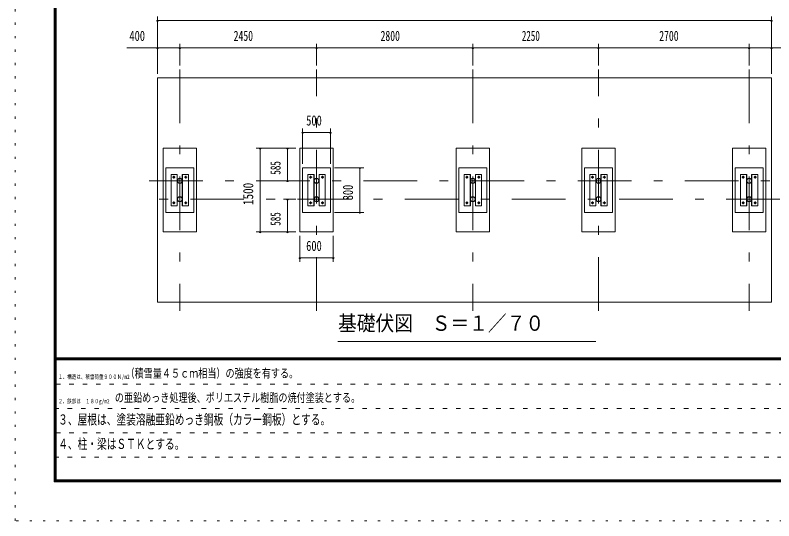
# Model space of a CAD drawing. Units: millimetres, scale not verified, with parts at other scales. Extents: x -33157 to 33170, y -14700 to 14700.
# Drawn here: x -8410 to 5182, y -14700 to -5647 of the extents above; entities that cross this region are included whole.
import ezdxf
from ezdxf.enums import TextEntityAlignment as Align

# ---------------------------------------------------------------- set-up
doc = ezdxf.new("R2010")
doc.units = ezdxf.units.MM
doc.header["$LTSCALE"] = 80
for name, pattern in [('USER1', [3, 1, -2]), ('USER3', [24, 12, -5, 2, -5]), ('USER4', [3, 0.5, -2.5])]:
    doc.linetypes.add(name, pattern=pattern)
doc.layers.add('0-1_0-F1TEXT', color=7, linetype='Continuous')
for name, color, linetype, lineweight in [('0-2_1-07BOLD', 7, 'Continuous', 18), ('0-3_1-27CENTER', 3, 'USER3', 18), ('0-5_1-57DIM', 3, 'Continuous', 18), ('0-C_F-F1PAPER', 5, 'Continuous', 18), ('0-D_F-E_J_ADD', 5, 'USER4', 18)]:
    doc.layers.add(name, color=color, linetype=linetype, lineweight=lineweight)
doc.styles.add('ＭＳ ゴシック', font='')
doc.styles.get('ＭＳ ゴシック').set_extended_font_data('MS Gothic')

msp = doc.modelspace()

# ---------------------------------------------------------------- linework, layer by layer
at = {"layer": '0-2_1-07BOLD'}
for p, q in [((-5509.46, -8497.46), (-5509.46, -9057.46)), ((-5411.36, -9057.46), (-5411.36, -8497.46)), ((-3059.46, -8497.46), (-3059.46, -9057.46)), ((-2961.36, -9057.46), (-2961.36, -8497.46)), ((-259.46, -8497.46), (-259.46, -9057.46)), ((-161.36, -9057.46), (-161.36, -8497.46)), ((1990.54, -8497.46), (1990.54, -9057.46)), ((2088.64, -9057.46), (2088.64, -8497.46)), ((4690.54, -8497.46), (4690.54, -9057.46)), ((4788.64, -9057.46), (4788.64, -8497.46))]:
    msp.add_line(p, q, dxfattribs=at)
for points in [[(-5860.41, -6767.46), (-5860.41, -10787.46), (5139.59, -10787.46), (5139.59, -6767.46)], [(-5760.41, -8027.46), (-5760.41, -9527.46), (-5160.41, -9527.46), (-5160.41, -8027.46)], [(-2710.41, -8027.46), (-2710.41, -9527.46), (-3310.41, -9527.46), (-3310.41, -8027.46)], [(-510.41, -8027.46), (-510.41, -9527.46), (89.59, -9527.46), (89.59, -8027.46)], [(2339.59, -8027.46), (2339.59, -9527.46), (1739.59, -9527.46), (1739.59, -8027.46)], [(4439.59, -8027.46), (4439.59, -9527.46), (5039.59, -9527.46), (5039.59, -8027.46)], [(-5710.41, -8377.46), (-5210.41, -8377.46), (-5210.41, -9177.46), (-5710.41, -9177.46)], [(-2760.41, -8377.46), (-2760.41, -9177.46), (-3260.41, -9177.46), (-3260.41, -8377.46)], [(-460.41, -8377.46), (39.59, -8377.46), (39.59, -9177.46), (-460.41, -9177.46)], [(2289.59, -8377.46), (1789.59, -8377.46), (1789.59, -9177.46), (2289.59, -9177.46)], [(4489.59, -8377.46), (4989.59, -8377.46), (4989.59, -9177.46), (4489.59, -9177.46)], [(-5616.96, -8497.46), (-5616.96, -9057.46), (-5504.96, -9057.46), (-5504.96, -8497.46)], [(-5415.86, -9057.46), (-5303.86, -9057.46), (-5303.86, -8497.46), (-5415.86, -8497.46)], [(-3166.96, -8497.46), (-3166.96, -9057.46), (-3054.96, -9057.46), (-3054.96, -8497.46)], [(-2965.86, -9057.46), (-2853.86, -9057.46), (-2853.86, -8497.46), (-2965.86, -8497.46)], [(-366.96, -8497.46), (-366.96, -9057.46), (-254.96, -9057.46), (-254.96, -8497.46)], [(-165.86, -9057.46), (-53.86, -9057.46), (-53.86, -8497.46), (-165.86, -8497.46)], [(1883.04, -8497.46), (1883.04, -9057.46), (1995.04, -9057.46), (1995.04, -8497.46)], [(2084.14, -9057.46), (2196.14, -9057.46), (2196.14, -8497.46), (2084.14, -8497.46)], [(4583.04, -8497.46), (4583.04, -9057.46), (4695.04, -9057.46), (4695.04, -8497.46)], [(4784.14, -9057.46), (4896.14, -9057.46), (4896.14, -8497.46), (4784.14, -8497.46)]]:
    msp.add_lwpolyline(points, close=True, dxfattribs=at)
for centre, radius in [((-5566.91, -8547.46), 14.5), ((-5353.91, -8547.46), 14.5), ((-3116.91, -8547.46), 14.5), ((-2903.91, -8547.46), 14.5), ((-316.91, -8547.46), 14.5), ((-103.91, -8547.46), 14.5), ((1933.09, -8547.46), 14.5), ((2146.09, -8547.46), 14.5), ((4633.09, -8547.46), 14.5), ((4846.09, -8547.46), 14.5), ((-5460.41, -8612.46), 44.55), ((-5460.41, -8612.46), 40.35), ((-3010.41, -8612.46), 44.55), ((-3010.41, -8612.46), 40.35), ((-210.41, -8612.46), 44.55), ((-210.41, -8612.46), 40.35), ((2039.59, -8612.46), 44.55), ((2039.59, -8612.46), 40.35), ((4739.59, -8612.46), 44.55), ((4739.59, -8612.46), 40.35), ((-5460.41, -8942.46), 44.55), ((-5460.41, -8942.46), 40.35), ((-3010.41, -8942.46), 44.55), ((-3010.41, -8942.46), 40.35), ((-210.41, -8942.46), 44.55), ((-210.41, -8942.46), 40.35), ((2039.59, -8942.46), 44.55), ((2039.59, -8942.46), 40.35), ((4739.59, -8942.46), 44.55), ((4739.59, -8942.46), 40.35), ((-5566.91, -9007.46), 14.5), ((-5353.91, -9007.46), 14.5), ((-3116.91, -9007.46), 14.5), ((-2903.91, -9007.46), 14.5), ((-316.91, -9007.46), 14.5), ((-103.91, -9007.46), 14.5), ((1933.09, -9007.46), 14.5), ((2146.09, -9007.46), 14.5), ((4633.09, -9007.46), 14.5), ((4846.09, -9007.46), 14.5)]:
    msp.add_circle(centre, radius, dxfattribs=at)
at = {"layer": '0-3_1-27CENTER'}
for p, q in [((-5460.41, -6617.46), (-5460.41, -10937.46)), ((-3010.41, -10937.46), (-3010.41, -6617.46)), ((-210.41, -6617.46), (-210.41, -10937.46)), ((2039.59, -10937.46), (2039.59, -6617.46)), ((4739.59, -6617.46), (4739.59, -10937.46)), ((-5541.91, -8547.46), (-5591.91, -8547.46)), ((-5566.91, -8522.46), (-5566.91, -8572.46)), ((-5378.91, -8547.46), (-5328.91, -8547.46)), ((-5353.91, -8572.46), (-5353.91, -8522.46)), ((-3141.91, -8547.46), (-3091.91, -8547.46)), ((-3116.91, -8522.46), (-3116.91, -8572.46)), ((-2878.91, -8547.46), (-2928.91, -8547.46)), ((-2903.91, -8572.46), (-2903.91, -8522.46)), ((-291.91, -8547.46), (-341.91, -8547.46)), ((-316.91, -8522.46), (-316.91, -8572.46)), ((-78.91, -8547.46), (-128.91, -8547.46)), ((-103.91, -8572.46), (-103.91, -8522.46)), ((1958.09, -8547.46), (1908.09, -8547.46)), ((1933.09, -8522.46), (1933.09, -8572.46)), ((2171.09, -8547.46), (2121.09, -8547.46)), ((2146.09, -8572.46), (2146.09, -8522.46)), ((4608.09, -8547.46), (4658.09, -8547.46)), ((4633.09, -8572.46), (4633.09, -8522.46)), ((4821.09, -8547.46), (4871.09, -8547.46)), ((4846.09, -8522.46), (4846.09, -8572.46)), ((-6010.41, -8612.46), (5289.59, -8612.46)), ((5289.59, -8942.46), (-6010.41, -8942.46)), ((-5541.91, -9007.46), (-5591.91, -9007.46)), ((-5566.91, -9032.46), (-5566.91, -8982.46)), ((-5378.91, -9007.46), (-5328.91, -9007.46)), ((-5353.91, -9032.46), (-5353.91, -8982.46)), ((-3091.91, -9007.46), (-3141.91, -9007.46)), ((-3116.91, -9032.46), (-3116.91, -8982.46)), ((-2878.91, -9007.46), (-2928.91, -9007.46)), ((-2903.91, -8982.46), (-2903.91, -9032.46)), ((-291.91, -9007.46), (-341.91, -9007.46)), ((-316.91, -9032.46), (-316.91, -8982.46)), ((-78.91, -9007.46), (-128.91, -9007.46)), ((-103.91, -8982.46), (-103.91, -9032.46)), ((1908.09, -9007.46), (1958.09, -9007.46)), ((1933.09, -8982.46), (1933.09, -9032.46)), ((2121.09, -9007.46), (2171.09, -9007.46)), ((2146.09, -9032.46), (2146.09, -8982.46)), ((4658.09, -9007.46), (4608.09, -9007.46)), ((4633.09, -9032.46), (4633.09, -8982.46)), ((4871.09, -9007.46), (4821.09, -9007.46)), ((4846.09, -9032.46), (4846.09, -8982.46))]:
    msp.add_line(p, q, dxfattribs=at)
at = {"layer": '0-5_1-57DIM'}
for p, q in [((-5860.41, -6697.46), (-5860.41, -5672.46)), ((5139.59, -6697.46), (5139.59, -5672.46)), ((-5846.41, -5742.46), (-5874.41, -5742.46)), ((-5860.41, -5742.46), (5139.59, -5742.46)), ((5153.6, -5742.46), (5125.6, -5742.46)), ((-5860.41, -6232.46), (-6409.91, -6232.46)), ((-5846.41, -6232.46), (-5874.41, -6232.46)), ((-5860.41, -6232.46), (-5460.41, -6232.46)), ((-5446.41, -6232.46), (-5474.41, -6232.46)), ((-5460.41, -6162.46), (-5460.41, -6547.46)), ((-5460.41, -6232.46), (-3010.41, -6232.46)), ((-2996.41, -6232.46), (-3024.41, -6232.46)), ((-3010.41, -6547.46), (-3010.41, -6162.46)), ((-3010.41, -6232.46), (-210.41, -6232.46)), ((-196.4, -6232.46), (-224.4, -6232.46)), ((-210.41, -6162.46), (-210.41, -6547.46)), ((-210.41, -6232.46), (2039.59, -6232.46)), ((2053.59, -6232.46), (2025.59, -6232.46)), ((2039.59, -6547.46), (2039.59, -6162.46)), ((2039.59, -6232.46), (4739.59, -6232.46)), ((4753.59, -6232.46), (4725.59, -6232.46)), ((4739.59, -6162.46), (4739.59, -6547.46)), ((4739.59, -6232.46), (5139.59, -6232.46)), ((5153.6, -6232.46), (5125.6, -6232.46)), ((5139.59, -6232.46), (5689.09, -6232.46)), ((-3260.4, -7677.46), (-3260.4, -8307.46)), ((-2760.41, -8307.46), (-2760.41, -7677.46)), ((-3246.4, -7747.46), (-3274.4, -7747.46)), ((-3260.4, -7747.46), (-2760.41, -7747.46)), ((-2746.41, -7747.46), (-2774.41, -7747.46)), ((-3380.4, -8027.46), (-4090.41, -8027.46)), ((-4006.41, -8027.46), (-4034.41, -8027.46)), ((-4020.41, -8027.46), (-4020.41, -9527.46)), ((-3516.41, -8027.46), (-3544.41, -8027.46)), ((-3530.41, -8027.46), (-3530.41, -8612.46)), ((-2163.48, -8377.46), (-2690.41, -8377.46)), ((-2219.48, -8377.46), (-2247.48, -8377.46)), ((-2233.48, -8377.46), (-2233.48, -9177.46)), ((-3600.41, -8612.46), (-3380.4, -8612.46)), ((-3516.41, -8612.46), (-3544.41, -8612.46)), ((-3380.4, -8942.46), (-3600.41, -8942.46)), ((-3516.41, -8942.46), (-3544.41, -8942.46)), ((-3530.41, -8942.46), (-3530.41, -9527.46)), ((-2690.41, -9177.46), (-2163.48, -9177.46)), ((-2219.48, -9177.46), (-2247.48, -9177.46)), ((-4090.41, -9527.46), (-3380.4, -9527.46)), ((-4006.41, -9527.46), (-4034.41, -9527.46)), ((-3516.41, -9527.46), (-3544.41, -9527.46)), ((-3310.4, -9597.46), (-3310.4, -10062.27)), ((-2710.41, -10062.27), (-2710.41, -9597.46)), ((-3296.4, -9992.27), (-3324.4, -9992.27)), ((-3310.4, -9992.27), (-2710.41, -9992.27)), ((-2696.41, -9992.27), (-2724.41, -9992.27)), ((1993.46, -11487.46), (-2626.54, -11487.46))]:
    msp.add_line(p, q, dxfattribs=at)
for centre in [(-5860.41, -5742.46), (5139.6, -5742.46), (-5860.41, -6232.46), (-5460.41, -6232.46), (-3010.41, -6232.46), (-210.4, -6232.46), (2039.59, -6232.46), (4739.59, -6232.46), (5139.6, -6232.46), (-3260.4, -7747.46), (-2760.41, -7747.46), (-4020.41, -8027.46), (-3530.41, -8027.46), (-2233.48, -8377.46), (-3530.41, -8612.46), (-3530.41, -8942.46), (-2233.48, -9177.46), (-4020.41, -9527.46), (-3530.41, -9527.46), (-3310.4, -9992.27), (-2710.41, -9992.27)]:
    msp.add_arc(centre, 14, 180, 0, dxfattribs=at)
at = {"layer": '0-C_F-F1PAPER'}
for p, q in [((32435.14, -11781), (-7674.86, -11781)), ((-7674.86, -11784.5), (32435.14, -11784.5)), ((32435.14, -11788), (-7674.86, -11788)), ((-7674.86, -11791.5), (32435.14, -11791.5)), ((32435.14, -11795), (-7674.86, -11795)), ((-7674.86, -11798.5), (32435.14, -11798.5)), ((32435.14, -11802), (-7674.86, -11802)), ((-7674.86, -11805.5), (32435.14, -11805.5)), ((32435.14, -11809), (-7674.86, -11809)), ((-7674.86, -11812.5), (32435.14, -11812.5)), ((32435.14, -11816), (-7674.86, -11816))]:
    msp.add_line(p, q, dxfattribs=at)
at = {"layer": '0-C_F-F1PAPER', "color": 6, "linetype": 'USER1'}
for p, q in [((17840.14, -12252.8), (-7709.86, -12252.8)), ((-7709.86, -12689.6), (17840.14, -12689.6)), ((17840.14, -13126.4), (-7709.86, -13126.4)), ((-7709.86, -13563.2), (14328.94, -13563.2))]:
    msp.add_line(p, q, dxfattribs=at)
at = {"layer": '0-C_F-F1PAPER'}
for points in [[(32470.14, -14000), (32470.14, 14140), (-7709.86, 14140), (-7709.86, -14000)], [(32466.63, -13996.5), (32466.63, 14136.5), (-7706.36, 14136.5), (-7706.36, -13996.5)], [(32463.14, -13993), (-7702.86, -13993), (-7702.86, 14133), (32463.14, 14133)], [(32459.63, -13989.5), (32459.63, 14129.5), (-7699.36, 14129.5), (-7699.36, -13989.5)], [(32456.14, -13986), (-7695.86, -13986), (-7695.86, 14126), (32456.14, 14126)], [(32452.64, -13982.5), (32452.64, 14122.5), (-7692.36, 14122.5), (-7692.36, -13982.5)], [(32449.13, -13979), (-7688.86, -13979), (-7688.86, 14119), (32449.13, 14119)], [(32445.64, -13975.5), (32445.64, 14115.5), (-7685.36, 14115.5), (-7685.36, -13975.5)], [(32442.13, -13972), (32442.13, 14112), (-7681.86, 14112), (-7681.86, -13972)], [(32438.64, -13968.5), (32438.64, 14108.5), (-7678.36, 14108.5), (-7678.36, -13968.5)], [(32435.14, -13965), (-7674.86, -13965), (-7674.86, 14105), (32435.14, 14105)]]:
    msp.add_lwpolyline(points, close=True, dxfattribs=at)
at = {"layer": '0-D_F-E_J_ADD'}
msp.add_lwpolyline([(33170.14, -14700), (-8409.86, -14700), (-8409.86, 14700), (33170.14, 14700)], close=True, dxfattribs=at)

# ---------------------------------------------------------------- texts
at = {"layer": '0-1_0-F1TEXT', "style": 'ＭＳ ゴシック'}
for s, height, width, p in [('（積雪量４５ｃｍ相当）の強度を有する。', 155, 0.75, (-6432.38, -12182.8)), ('１、構造は、積雪荷重９００Ｎ/m2', 77.49, 0.75, (-7639.86, -12182.8)), ('\u3000の亜鉛めっき処理後、ポリエステル樹脂の焼付塗装とする。', 155, 0.75, (-6786.42, -12619.6)), ('２、鉄部は\u3000１８０g/m2', 77.49, 0.75, (-7639.86, -12619.6)), ('３、屋根は、塗装溶融亜鉛めっき鋼板（カラー鋼板）とする。', 182.3, 0.7, (-7639.86, -13031.53)), ('４、柱・梁はＳＴＫとする。', 182.3, 0.7, (-7639.86, -13468.33))]:
    msp.add_text(s, height=height, dxfattribs=dict(at, width=width)).set_placement(p, align=Align.BOTTOM_LEFT)
at = {"layer": '0-5_1-57DIM', "color": 7, "style": 'ＭＳ ゴシック'}
for s, height, width, p in [('400', 182.3, 0.75, (-6362.83, -6162.46)), ('2450', 182.3, 0.7, (-4495.82, -6162.46)), ('2800', 182.3, 0.7, (-1864.19, -6162.46)), ('2250', 182.3, 0.65, (667.24, -6162.46)), ('2700', 182.3, 0.7, (3128.35, -6162.46)), ('500', 182.3, 0.75, (-3195.83, -7677.46)), ('600', 182.3, 0.75, (-3196.41, -9922.27)), ('基礎伏図\u3000Ｓ＝１／７０', 273.5, 0.9, (-2626.54, -11380.15))]:
    msp.add_text(s, height=height, dxfattribs=dict(at, width=width)).set_placement(p, align=Align.BOTTOM_LEFT)
for s, width, p in [('585', 0.65, (-3600.41, -8501.81)), ('1500', 0.8, (-4090.41, -9044.83)), ('800', 0.75, (-2303.48, -8961.43)), ('585', 0.65, (-3600.41, -9416.81))]:
    msp.add_text(s, height=182.3, rotation=90, dxfattribs=dict(at, width=width)).set_placement(p, align=Align.BOTTOM_LEFT)

doc.saveas('drawing.dxf')
